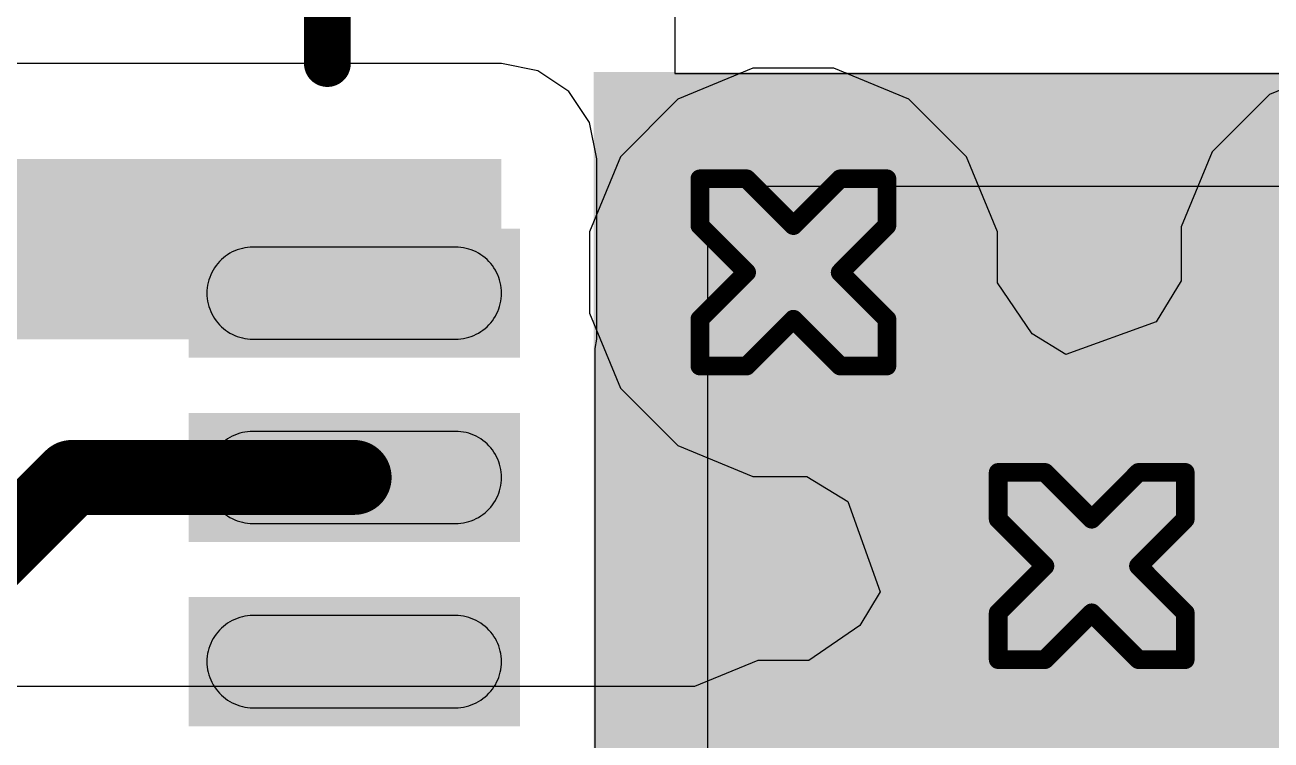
# Model space of a CAD drawing. Header units: inches. Extents: x -11 to 5379, y 0 to 5429.
# Drawn here: x 310.158 to 313.542, y 21.118 to 23.058 of the extents above; entities that cross this region are included whole.
import ezdxf

# ---------------------------------------------------------------- set-up
doc = ezdxf.new("R2010")
doc.units = ezdxf.units.IN
for name, color, linetype in [('Bottom Layer', 5, 'Continuous'), ('Drill Drawing', 1, 'Continuous'), ('GND', 16, 'Continuous'), ('PWR', 76, 'Continuous'), ('Top Layer', 1, 'Continuous'), ('Top Overlay', 2, 'Continuous'), ('Top Paste', 8, 'Continuous'), ('Top Solder', 216, 'Continuous'), ('Via Holes', 16, 'Continuous')]:
    doc.layers.add(name, color=color, linetype=linetype)

# ---------------------------------------------------------------- blocks, each defined once
blk = doc.blocks.new('16_WQFN__4_4__98')
at = {"layer": 'Top Layer'}
for points in [[(-1.3, 1.3), (1.3, 1.3), (1.3, -1.3), (-1.3, -1.3)], [(2.4, 0.3749), (2.4, 0.1249), (1.6, 0.1249), (1.6, 0.3749)], [(2.4, -0.1249), (2.4, -0.3749), (1.6, -0.3749), (1.6, -0.1249)], [(2.4, -0.6251), (2.4, -0.8751), (1.6, -0.8751), (1.6, -0.6251)]]:
    blk.add_hatch(color=1, dxfattribs=at).paths.add_polyline_path(points)
at = {"layer": 'Top Solder'}
for points in [[(-1.35, 1.35), (1.35, 1.35), (1.35, -1.35), (-1.35, -1.35)], [(2.45, 0.425), (2.45, 0.0749), (1.55, 0.0749), (1.55, 0.425)], [(2.45, -0.0749), (2.45, -0.425), (1.55, -0.425), (1.55, -0.0749)], [(2.45, -0.575), (2.45, -0.9251), (1.55, -0.9251), (1.55, -0.575)]]:
    blk.add_hatch(color=216, dxfattribs=at).paths.add_polyline_path(points)
at = {"layer": 'Top Overlay'}
blk.add_lwpolyline([(2.0729, -1.3732, 0.127, 0.127, 0), (2.0729, -2.073, 0.127, 0.127, 0)], format="xyseb", dxfattribs=at)
blk.add_lwpolyline([(2.0411, -1.3732, 0.0635, 0.0635, 1), (2.1046, -1.3732, 0.0635, 0.0635, 1)], format="xyseb", close=True, dxfattribs=at)
at = {"layer": 'Top Paste'}
for p, q in [((1.04, 1.04), (1.04, -1.04)), ((1.7033, 0.373), (1.6962, 0.3716)), ((1.7105, 0.3741), (1.7033, 0.373)), ((1.7177, 0.3748), (1.7105, 0.3741)), ((1.725, 0.375), (1.7177, 0.3748)), ((2.275, 0.375), (1.725, 0.375)), ((2.2822, 0.3748), (2.275, 0.375)), ((2.2895, 0.3741), (2.2822, 0.3748)), ((2.2967, 0.373), (2.2895, 0.3741)), ((2.3038, 0.3716), (2.2967, 0.373)), ((1.6392, 0.3409), (1.6341, 0.3357)), ((1.6446, 0.3457), (1.6392, 0.3409)), ((1.6503, 0.3502), (1.6446, 0.3457)), ((1.6563, 0.3544), (1.6503, 0.3502)), ((1.6625, 0.3582), (1.6563, 0.3544)), ((1.6689, 0.3616), (1.6625, 0.3582)), ((1.6755, 0.3647), (1.6689, 0.3616)), ((1.6822, 0.3674), (1.6755, 0.3647)), ((1.6891, 0.3697), (1.6822, 0.3674)), ((1.6962, 0.3716), (1.6891, 0.3697)), ((2.3108, 0.3697), (2.3038, 0.3716)), ((2.3177, 0.3674), (2.3108, 0.3697)), ((2.3245, 0.3647), (2.3177, 0.3674)), ((2.3311, 0.3616), (2.3245, 0.3647)), ((2.3375, 0.3582), (2.3311, 0.3616)), ((2.3437, 0.3544), (2.3375, 0.3582)), ((2.3496, 0.3502), (2.3437, 0.3544)), ((2.3553, 0.3457), (2.3496, 0.3502)), ((2.3608, 0.3409), (2.3553, 0.3457)), ((2.3659, 0.3357), (2.3608, 0.3409)), ((1.6133, 0.306), (1.6102, 0.2995)), ((1.6167, 0.3124), (1.6133, 0.306)), ((1.6205, 0.3186), (1.6167, 0.3124)), ((1.6247, 0.3246), (1.6205, 0.3186)), ((1.6292, 0.3303), (1.6247, 0.3246)), ((1.6341, 0.3357), (1.6292, 0.3303)), ((2.3707, 0.3303), (2.3659, 0.3357)), ((2.3753, 0.3246), (2.3707, 0.3303)), ((2.3794, 0.3186), (2.3753, 0.3246)), ((2.3833, 0.3124), (2.3794, 0.3186)), ((2.3867, 0.306), (2.3833, 0.3124)), ((2.3898, 0.2995), (2.3867, 0.306)), ((1.6019, 0.2717), (1.6008, 0.2644)), ((1.6033, 0.2788), (1.6019, 0.2717)), ((1.6052, 0.2858), (1.6033, 0.2788)), ((1.6075, 0.2927), (1.6052, 0.2858)), ((1.6102, 0.2995), (1.6075, 0.2927)), ((2.3925, 0.2927), (2.3898, 0.2995)), ((2.3947, 0.2858), (2.3925, 0.2927)), ((2.3966, 0.2788), (2.3947, 0.2858)), ((2.3981, 0.2717), (2.3966, 0.2788)), ((2.3992, 0.2644), (2.3981, 0.2717)), ((1.6002, 0.2572), (1.6, 0.2499)), ((1.6, 0.2499), (1.6002, 0.2427)), ((1.6008, 0.2644), (1.6002, 0.2572)), ((1.6002, 0.2427), (1.6008, 0.2354)), ((2.3998, 0.2572), (2.3992, 0.2644)), ((2.3992, 0.2354), (2.3998, 0.2427)), ((2.3998, 0.2572), (2.3998, 0.2572)), ((2.4, 0.2499), (2.3998, 0.2572)), ((2.3998, 0.2427), (2.4, 0.2499)), ((1.6008, 0.2354), (1.6019, 0.2282)), ((1.6019, 0.2282), (1.6033, 0.2211)), ((1.6033, 0.2211), (1.6052, 0.2141)), ((1.6052, 0.2141), (1.6075, 0.2072)), ((1.6075, 0.2072), (1.6102, 0.2004)), ((2.3898, 0.2004), (2.3925, 0.2072)), ((2.3925, 0.2072), (2.3947, 0.2141)), ((2.3947, 0.2141), (2.3966, 0.2211)), ((2.3966, 0.2211), (2.3981, 0.2282)), ((2.3981, 0.2282), (2.3992, 0.2354)), ((1.6102, 0.2004), (1.6133, 0.1938)), ((1.6133, 0.1938), (1.6167, 0.1874)), ((1.6167, 0.1874), (1.6205, 0.1812)), ((1.6205, 0.1812), (1.6247, 0.1753)), ((1.6247, 0.1753), (1.6292, 0.1696)), ((1.6292, 0.1696), (1.6341, 0.1641)), ((2.3659, 0.1641), (2.3707, 0.1696)), ((2.3707, 0.1696), (2.3753, 0.1753)), ((2.3753, 0.1753), (2.3794, 0.1812)), ((2.3794, 0.1812), (2.3833, 0.1874)), ((2.3833, 0.1874), (2.3867, 0.1938)), ((2.3867, 0.1938), (2.3898, 0.2004)), ((1.6341, 0.1641), (1.6392, 0.159)), ((1.6392, 0.159), (1.6446, 0.1542)), ((1.6446, 0.1542), (1.6503, 0.1497)), ((1.6503, 0.1497), (1.6563, 0.1455)), ((1.6563, 0.1455), (1.6625, 0.1417)), ((1.6625, 0.1417), (1.6689, 0.1382)), ((1.6689, 0.1382), (1.6755, 0.1352)), ((2.3245, 0.1352), (2.3311, 0.1382)), ((2.3311, 0.1382), (2.3375, 0.1417)), ((2.3375, 0.1417), (2.3437, 0.1455)), ((2.3437, 0.1455), (2.3496, 0.1497)), ((2.3496, 0.1497), (2.3553, 0.1542)), ((2.3553, 0.1542), (2.3608, 0.159)), ((2.3608, 0.159), (2.3659, 0.1641)), ((1.6755, 0.1352), (1.6822, 0.1325)), ((1.6822, 0.1325), (1.6891, 0.1302)), ((1.6891, 0.1302), (1.6962, 0.1283)), ((1.6962, 0.1283), (1.7033, 0.1268)), ((1.7033, 0.1268), (1.7105, 0.1258)), ((1.7105, 0.1258), (1.7177, 0.1251)), ((1.7177, 0.1251), (1.725, 0.1249)), ((1.725, 0.1249), (2.275, 0.1249)), ((2.275, 0.1249), (2.2822, 0.1251)), ((2.2822, 0.1251), (2.2895, 0.1258)), ((2.2895, 0.1258), (2.2967, 0.1268)), ((2.2967, 0.1268), (2.3038, 0.1283)), ((2.3038, 0.1283), (2.3108, 0.1302)), ((2.3108, 0.1302), (2.3177, 0.1325)), ((2.3177, 0.1325), (2.3245, 0.1352)), ((1.6755, -0.1352), (1.6689, -0.1382)), ((1.6822, -0.1325), (1.6755, -0.1352)), ((1.6891, -0.1302), (1.6822, -0.1325)), ((1.6962, -0.1283), (1.6891, -0.1302)), ((1.7033, -0.1268), (1.6962, -0.1283)), ((1.7105, -0.1258), (1.7033, -0.1268)), ((1.7177, -0.1251), (1.7105, -0.1258)), ((1.725, -0.1249), (1.7177, -0.1251)), ((2.275, -0.1249), (1.725, -0.1249)), ((2.2822, -0.1251), (2.275, -0.1249)), ((2.2895, -0.1258), (2.2822, -0.1251)), ((2.2967, -0.1268), (2.2895, -0.1258)), ((2.3038, -0.1283), (2.2967, -0.1268)), ((2.3108, -0.1302), (2.3038, -0.1283)), ((2.3177, -0.1325), (2.3108, -0.1302)), ((2.3245, -0.1352), (2.3177, -0.1325)), ((2.3311, -0.1382), (2.3245, -0.1352)), ((1.6341, -0.1641), (1.6292, -0.1696)), ((1.6392, -0.159), (1.6341, -0.1641)), ((1.6446, -0.1542), (1.6392, -0.159)), ((1.6503, -0.1497), (1.6446, -0.1542)), ((1.6563, -0.1455), (1.6503, -0.1497)), ((1.6625, -0.1417), (1.6563, -0.1455)), ((1.6689, -0.1382), (1.6625, -0.1417)), ((2.3375, -0.1417), (2.3311, -0.1382)), ((2.3437, -0.1455), (2.3375, -0.1417)), ((2.3496, -0.1497), (2.3437, -0.1455)), ((2.3553, -0.1542), (2.3496, -0.1497)), ((2.3608, -0.159), (2.3553, -0.1542)), ((2.3659, -0.1641), (2.3608, -0.159)), ((2.3707, -0.1696), (2.3659, -0.1641)), ((1.6102, -0.2004), (1.6075, -0.2072)), ((1.6133, -0.1938), (1.6102, -0.2004)), ((1.6167, -0.1874), (1.6133, -0.1938)), ((1.6205, -0.1812), (1.6167, -0.1874)), ((1.6247, -0.1753), (1.6205, -0.1812)), ((1.6292, -0.1696), (1.6247, -0.1753)), ((2.3753, -0.1753), (2.3707, -0.1696)), ((2.3794, -0.1812), (2.3753, -0.1753)), ((2.3833, -0.1874), (2.3794, -0.1812)), ((2.3867, -0.1938), (2.3833, -0.1874)), ((2.3898, -0.2004), (2.3867, -0.1938)), ((2.3925, -0.2072), (2.3898, -0.2004)), ((1.6008, -0.2354), (1.6002, -0.2427)), ((1.6019, -0.2282), (1.6008, -0.2354)), ((1.6033, -0.2211), (1.6019, -0.2282)), ((1.6052, -0.2141), (1.6033, -0.2211)), ((1.6075, -0.2072), (1.6052, -0.2141)), ((2.3947, -0.2141), (2.3925, -0.2072)), ((2.3966, -0.2211), (2.3947, -0.2141)), ((2.3981, -0.2282), (2.3966, -0.2211)), ((2.3992, -0.2354), (2.3981, -0.2282)), ((2.3998, -0.2427), (2.3992, -0.2354)), ((1.6002, -0.2427), (1.6, -0.2499)), ((1.6, -0.2499), (1.6002, -0.2572)), ((1.6002, -0.2572), (1.6008, -0.2644)), ((1.6008, -0.2644), (1.6019, -0.2717)), ((2.3981, -0.2717), (2.3992, -0.2644)), ((2.3992, -0.2644), (2.3998, -0.2572)), ((2.3998, -0.2427), (2.3998, -0.2427)), ((2.4, -0.2499), (2.3998, -0.2427)), ((2.3998, -0.2572), (2.4, -0.2499)), ((1.6019, -0.2717), (1.6033, -0.2788)), ((1.6033, -0.2788), (1.6052, -0.2858)), ((1.6052, -0.2858), (1.6075, -0.2927)), ((1.6075, -0.2927), (1.6102, -0.2995)), ((1.6102, -0.2995), (1.6133, -0.306)), ((2.3867, -0.306), (2.3898, -0.2995)), ((2.3898, -0.2995), (2.3925, -0.2927)), ((2.3925, -0.2927), (2.3947, -0.2858)), ((2.3947, -0.2858), (2.3966, -0.2788)), ((2.3966, -0.2788), (2.3981, -0.2717)), ((1.6133, -0.306), (1.6167, -0.3124)), ((1.6167, -0.3124), (1.6205, -0.3186)), ((1.6205, -0.3186), (1.6247, -0.3246)), ((1.6247, -0.3246), (1.6292, -0.3303)), ((1.6292, -0.3303), (1.6341, -0.3357)), ((1.6341, -0.3357), (1.6392, -0.3409)), ((2.3608, -0.3409), (2.3659, -0.3357)), ((2.3659, -0.3357), (2.3707, -0.3303)), ((2.3707, -0.3303), (2.3753, -0.3246)), ((2.3753, -0.3246), (2.3794, -0.3186)), ((2.3794, -0.3186), (2.3833, -0.3124)), ((2.3833, -0.3124), (2.3867, -0.306)), ((1.6392, -0.3409), (1.6446, -0.3457)), ((1.6446, -0.3457), (1.6503, -0.3502)), ((1.6503, -0.3502), (1.6563, -0.3544)), ((1.6563, -0.3544), (1.6625, -0.3582)), ((1.6625, -0.3582), (1.6689, -0.3616)), ((1.6689, -0.3616), (1.6755, -0.3647)), ((1.6755, -0.3647), (1.6822, -0.3674)), ((1.6822, -0.3674), (1.6891, -0.3697)), ((1.6891, -0.3697), (1.6962, -0.3716)), ((1.6962, -0.3716), (1.7033, -0.373)), ((2.2967, -0.373), (2.3038, -0.3716)), ((2.3038, -0.3716), (2.3108, -0.3697)), ((2.3108, -0.3697), (2.3177, -0.3674)), ((2.3177, -0.3674), (2.3245, -0.3647)), ((2.3245, -0.3647), (2.3311, -0.3616)), ((2.3311, -0.3616), (2.3375, -0.3582)), ((2.3375, -0.3582), (2.3437, -0.3544)), ((2.3437, -0.3544), (2.3496, -0.3502)), ((2.3496, -0.3502), (2.3553, -0.3457)), ((2.3553, -0.3457), (2.3608, -0.3409)), ((1.7033, -0.373), (1.7105, -0.3741)), ((1.7105, -0.3741), (1.7177, -0.3748)), ((1.7177, -0.3748), (1.725, -0.375)), ((1.725, -0.375), (2.275, -0.375)), ((2.275, -0.375), (2.2822, -0.3748)), ((2.2822, -0.3748), (2.2895, -0.3741)), ((2.2895, -0.3741), (2.2967, -0.373)), ((1.6625, -0.6418), (1.6563, -0.6456)), ((1.6689, -0.6384), (1.6625, -0.6418)), ((1.6755, -0.6353), (1.6689, -0.6384)), ((1.6822, -0.6326), (1.6755, -0.6353)), ((1.6891, -0.6303), (1.6822, -0.6326)), ((1.6962, -0.6284), (1.6891, -0.6303)), ((1.7033, -0.6269), (1.6962, -0.6284)), ((1.7105, -0.6259), (1.7033, -0.6269)), ((1.7177, -0.6252), (1.7105, -0.6259)), ((1.725, -0.625), (1.7177, -0.6252)), ((2.275, -0.625), (1.725, -0.625)), ((2.2822, -0.6252), (2.275, -0.625)), ((2.2895, -0.6259), (2.2822, -0.6252)), ((2.2967, -0.6269), (2.2895, -0.6259)), ((2.3038, -0.6284), (2.2967, -0.6269)), ((2.3108, -0.6303), (2.3038, -0.6284)), ((2.3177, -0.6326), (2.3108, -0.6303)), ((2.3245, -0.6353), (2.3177, -0.6326)), ((2.3311, -0.6384), (2.3245, -0.6353)), ((2.3375, -0.6418), (2.3311, -0.6384)), ((2.3437, -0.6456), (2.3375, -0.6418)), ((1.6247, -0.6754), (1.6205, -0.6814)), ((1.6292, -0.6697), (1.6247, -0.6754)), ((1.6341, -0.6643), (1.6292, -0.6697)), ((1.6392, -0.6591), (1.6341, -0.6643)), ((1.6446, -0.6543), (1.6392, -0.6591)), ((1.6503, -0.6498), (1.6446, -0.6543)), ((1.6563, -0.6456), (1.6503, -0.6498)), ((2.3496, -0.6498), (2.3437, -0.6456)), ((2.3553, -0.6543), (2.3496, -0.6498)), ((2.3608, -0.6591), (2.3553, -0.6543)), ((2.3659, -0.6643), (2.3608, -0.6591)), ((2.3707, -0.6697), (2.3659, -0.6643)), ((2.3753, -0.6754), (2.3707, -0.6697)), ((2.3794, -0.6814), (2.3753, -0.6754)), ((1.6075, -0.7073), (1.6052, -0.7142)), ((1.6102, -0.7005), (1.6075, -0.7073)), ((1.6133, -0.694), (1.6102, -0.7005)), ((1.6167, -0.6876), (1.6133, -0.694)), ((1.6205, -0.6814), (1.6167, -0.6876)), ((2.3833, -0.6876), (2.3794, -0.6814)), ((2.3867, -0.694), (2.3833, -0.6876)), ((2.3898, -0.7005), (2.3867, -0.694)), ((2.3925, -0.7073), (2.3898, -0.7005)), ((2.3947, -0.7142), (2.3925, -0.7073)), ((1.6002, -0.7428), (1.6, -0.7501)), ((1.6008, -0.7356), (1.6002, -0.7428)), ((1.6019, -0.7283), (1.6008, -0.7356)), ((1.6033, -0.7212), (1.6019, -0.7283)), ((1.6052, -0.7142), (1.6033, -0.7212)), ((2.3966, -0.7212), (2.3947, -0.7142)), ((2.3981, -0.7283), (2.3966, -0.7212)), ((2.3992, -0.7356), (2.3981, -0.7283)), ((2.3998, -0.7428), (2.3992, -0.7356)), ((2.3998, -0.7428), (2.3998, -0.7428)), ((2.4, -0.7501), (2.3998, -0.7428)), ((1.6, -0.7501), (1.6002, -0.7573)), ((1.6002, -0.7573), (1.6008, -0.7646)), ((1.6008, -0.7646), (1.6019, -0.7718)), ((1.6019, -0.7718), (1.6033, -0.7789)), ((2.3966, -0.7789), (2.3981, -0.7718)), ((2.3981, -0.7718), (2.3992, -0.7646)), ((2.3992, -0.7646), (2.3998, -0.7573)), ((2.3998, -0.7573), (2.4, -0.7501)), ((1.6033, -0.7789), (1.6052, -0.7859)), ((1.6052, -0.7859), (1.6075, -0.7928)), ((1.6075, -0.7928), (1.6102, -0.7996)), ((1.6102, -0.7996), (1.6133, -0.8062)), ((1.6133, -0.8062), (1.6167, -0.8126)), ((2.3833, -0.8126), (2.3867, -0.8062)), ((2.3867, -0.8062), (2.3898, -0.7996)), ((2.3898, -0.7996), (2.3925, -0.7928)), ((2.3925, -0.7928), (2.3947, -0.7859)), ((2.3947, -0.7859), (2.3966, -0.7789)), ((1.6167, -0.8126), (1.6205, -0.8188)), ((1.6205, -0.8188), (1.6247, -0.8247)), ((1.6247, -0.8247), (1.6292, -0.8304)), ((1.6292, -0.8304), (1.6341, -0.8359)), ((1.6341, -0.8359), (1.6392, -0.841)), ((1.6392, -0.841), (1.6446, -0.8458)), ((1.6446, -0.8458), (1.6503, -0.8503)), ((2.3496, -0.8503), (2.3553, -0.8458)), ((2.3553, -0.8458), (2.3608, -0.841)), ((2.3608, -0.841), (2.3659, -0.8359)), ((2.3659, -0.8359), (2.3707, -0.8304)), ((2.3707, -0.8304), (2.3753, -0.8247)), ((2.3753, -0.8247), (2.3794, -0.8188)), ((2.3794, -0.8188), (2.3833, -0.8126)), ((1.6503, -0.8503), (1.6563, -0.8545)), ((1.6563, -0.8545), (1.6625, -0.8583)), ((1.6625, -0.8583), (1.6689, -0.8618)), ((1.6689, -0.8618), (1.6755, -0.8648)), ((1.6755, -0.8648), (1.6822, -0.8675)), ((1.6822, -0.8675), (1.6891, -0.8698)), ((1.6891, -0.8698), (1.6962, -0.8717)), ((1.6962, -0.8717), (1.7033, -0.8732)), ((1.7033, -0.8732), (1.7105, -0.8742)), ((1.7105, -0.8742), (1.7177, -0.8749)), ((1.7177, -0.8749), (1.725, -0.8751)), ((1.725, -0.8751), (2.275, -0.8751)), ((2.275, -0.8751), (2.2822, -0.8749)), ((2.2822, -0.8749), (2.2895, -0.8742)), ((2.2895, -0.8742), (2.2967, -0.8732)), ((2.2967, -0.8732), (2.3038, -0.8717)), ((2.3038, -0.8717), (2.3108, -0.8698)), ((2.3108, -0.8698), (2.3177, -0.8675)), ((2.3177, -0.8675), (2.3245, -0.8648)), ((2.3245, -0.8648), (2.3311, -0.8618)), ((2.3311, -0.8618), (2.3375, -0.8583)), ((2.3375, -0.8583), (2.3437, -0.8545)), ((2.3437, -0.8545), (2.3496, -0.8503)), ((1.04, -1.04), (-1.04, -1.04))]:
    blk.add_line(p, q, dxfattribs=at)

msp = doc.modelspace()

# ---------------------------------------------------------------- hatches: boundary and pattern name
at = {"layer": 'Bottom Layer'}
h = msp.add_hatch(color=5, dxfattribs=at)
edge = h.paths.add_edge_path()
edge.add_arc((312.2449, 22.3868), 0.3, 0, 360)
h = msp.add_hatch(color=5, dxfattribs=at)
edge = h.paths.add_edge_path()
edge.add_arc((313.055, 21.59), 0.3, 0, 360)
at = {"layer": 'GND'}
h = msp.add_hatch(color=16, dxfattribs=at)
edge = h.paths.add_edge_path()
edge.add_arc((312.2449, 22.3868), 0.3, 0, 360)
h = msp.add_hatch(color=16, dxfattribs=at)
edge = h.paths.add_edge_path()
edge.add_arc((313.055, 21.59), 0.3, 0, 360)
at = {"layer": 'PWR'}
h = msp.add_hatch(color=76, dxfattribs=at)
edge = h.paths.add_edge_path()
edge.add_arc((312.2449, 22.3868), 0.3, 0, 360)
h = msp.add_hatch(color=76, dxfattribs=at)
edge = h.paths.add_edge_path()
edge.add_arc((313.055, 21.59), 0.3, 0, 360)
at = {"layer": 'Top Layer'}
for points in [[(307.5023, 22.2055), (311.4522, 22.2055), (311.4522, 22.6947), (307.5023, 22.6947)], [(313.4131, 20.9691), (315.4522, 20.9691), (315.4522, 21.4555), (313.4131, 21.4555)]]:
    msp.add_hatch(color=1, dxfattribs=at).paths.add_polyline_path(points)
h = msp.add_hatch(color=1, dxfattribs=at)
edge = h.paths.add_edge_path()
edge.add_arc((312.2449, 22.3868), 0.3, 0, 360)
h = msp.add_hatch(color=1, dxfattribs=at)
edge = h.paths.add_edge_path()
edge.add_arc((313.055, 21.59), 0.3, 0, 360)
at = {"layer": 'Via Holes'}
h = msp.add_hatch(color=7, dxfattribs=at)
edge = h.paths.add_edge_path()
edge.add_arc((312.2449, 22.3868), 0.15, 0, 360)
h = msp.add_hatch(color=7, dxfattribs=at)
edge = h.paths.add_edge_path()
edge.add_arc((313.055, 21.59), 0.15, 0, 360)

# ---------------------------------------------------------------- linework, layer by layer
at = {"layer": 'Drill Drawing'}
for points in [[(311.9909, 22.5138, 0.0508, 0.0508, 0), (311.9909, 22.6408, 0.0508, 0.0508, 0)], [(311.9909, 22.6408, 0.0508, 0.0508, 0), (312.1179, 22.6408, 0.0508, 0.0508, 0)], [(312.1179, 22.6408, 0.0508, 0.0508, 0), (312.2449, 22.5138, 0.0508, 0.0508, 0)], [(312.2449, 22.5138, 0.0508, 0.0508, 0), (312.3719, 22.6408, 0.0508, 0.0508, 0)], [(312.3719, 22.6408, 0.0508, 0.0508, 0), (312.4989, 22.6408, 0.0508, 0.0508, 0)], [(312.4989, 22.5138, 0.0508, 0.0508, 0), (312.4989, 22.6408, 0.0508, 0.0508, 0)], [(311.9909, 22.5138, 0.0508, 0.0508, 0), (312.1179, 22.3868, 0.0508, 0.0508, 0)], [(312.3719, 22.3868, 0.0508, 0.0508, 0), (312.4989, 22.5138, 0.0508, 0.0508, 0)], [(311.9909, 22.2598, 0.0508, 0.0508, 0), (312.1179, 22.3868, 0.0508, 0.0508, 0)], [(312.3719, 22.3868, 0.0508, 0.0508, 0), (312.4989, 22.2598, 0.0508, 0.0508, 0)], [(311.9909, 22.1328, 0.0508, 0.0508, 0), (311.9909, 22.2598, 0.0508, 0.0508, 0)], [(312.1179, 22.1328, 0.0508, 0.0508, 0), (312.2449, 22.2598, 0.0508, 0.0508, 0)], [(312.2449, 22.2598, 0.0508, 0.0508, 0), (312.3719, 22.1328, 0.0508, 0.0508, 0)], [(312.4989, 22.1328, 0.0508, 0.0508, 0), (312.4989, 22.2598, 0.0508, 0.0508, 0)], [(311.9909, 22.1328, 0.0508, 0.0508, 0), (312.1179, 22.1328, 0.0508, 0.0508, 0)], [(312.3719, 22.1328, 0.0508, 0.0508, 0), (312.4989, 22.1328, 0.0508, 0.0508, 0)], [(312.801, 21.717, 0.0508, 0.0508, 0), (312.801, 21.844, 0.0508, 0.0508, 0)], [(312.801, 21.844, 0.0508, 0.0508, 0), (312.928, 21.844, 0.0508, 0.0508, 0)], [(312.928, 21.844, 0.0508, 0.0508, 0), (313.055, 21.717, 0.0508, 0.0508, 0)], [(313.055, 21.717, 0.0508, 0.0508, 0), (313.182, 21.844, 0.0508, 0.0508, 0)], [(313.182, 21.844, 0.0508, 0.0508, 0), (313.309, 21.844, 0.0508, 0.0508, 0)], [(313.309, 21.717, 0.0508, 0.0508, 0), (313.309, 21.844, 0.0508, 0.0508, 0)], [(312.801, 21.717, 0.0508, 0.0508, 0), (312.928, 21.59, 0.0508, 0.0508, 0)], [(313.182, 21.59, 0.0508, 0.0508, 0), (313.309, 21.717, 0.0508, 0.0508, 0)], [(312.801, 21.463, 0.0508, 0.0508, 0), (312.928, 21.59, 0.0508, 0.0508, 0)], [(313.182, 21.59, 0.0508, 0.0508, 0), (313.309, 21.463, 0.0508, 0.0508, 0)], [(312.801, 21.336, 0.0508, 0.0508, 0), (312.801, 21.463, 0.0508, 0.0508, 0)], [(312.928, 21.336, 0.0508, 0.0508, 0), (313.055, 21.463, 0.0508, 0.0508, 0)], [(313.055, 21.463, 0.0508, 0.0508, 0), (313.182, 21.336, 0.0508, 0.0508, 0)], [(313.309, 21.336, 0.0508, 0.0508, 0), (313.309, 21.463, 0.0508, 0.0508, 0)], [(312.801, 21.336, 0.0508, 0.0508, 0), (312.928, 21.336, 0.0508, 0.0508, 0)], [(313.182, 21.336, 0.0508, 0.0508, 0), (313.309, 21.336, 0.0508, 0.0508, 0)]]:
    msp.add_lwpolyline(points, format="xyseb", dxfattribs=at)
for points in [[(311.9782, 22.6408, 0.0254, 0.0254, 1), (312.0036, 22.6408, 0.0254, 0.0254, 1)], [(311.9782, 22.6408, 0.0254, 0.0254, 1), (312.0036, 22.6408, 0.0254, 0.0254, 1)], [(312.1052, 22.6408, 0.0254, 0.0254, 1), (312.1306, 22.6408, 0.0254, 0.0254, 1)], [(312.1052, 22.6408, 0.0254, 0.0254, 1), (312.1306, 22.6408, 0.0254, 0.0254, 1)], [(312.3592, 22.6408, 0.0254, 0.0254, 1), (312.3846, 22.6408, 0.0254, 0.0254, 1)], [(312.3592, 22.6408, 0.0254, 0.0254, 1), (312.3846, 22.6408, 0.0254, 0.0254, 1)], [(312.4862, 22.6408, 0.0254, 0.0254, 1), (312.5116, 22.6408, 0.0254, 0.0254, 1)], [(312.4862, 22.6408, 0.0254, 0.0254, 1), (312.5116, 22.6408, 0.0254, 0.0254, 1)], [(311.9782, 22.5138, 0.0254, 0.0254, 1), (312.0036, 22.5138, 0.0254, 0.0254, 1)], [(311.9782, 22.5138, 0.0254, 0.0254, 1), (312.0036, 22.5138, 0.0254, 0.0254, 1)], [(312.2322, 22.5138, 0.0254, 0.0254, 1), (312.2576, 22.5138, 0.0254, 0.0254, 1)], [(312.2322, 22.5138, 0.0254, 0.0254, 1), (312.2576, 22.5138, 0.0254, 0.0254, 1)], [(312.4862, 22.5138, 0.0254, 0.0254, 1), (312.5116, 22.5138, 0.0254, 0.0254, 1)], [(312.4862, 22.5138, 0.0254, 0.0254, 1), (312.5116, 22.5138, 0.0254, 0.0254, 1)], [(312.1052, 22.3868, 0.0254, 0.0254, 1), (312.1306, 22.3868, 0.0254, 0.0254, 1)], [(312.1052, 22.3868, 0.0254, 0.0254, 1), (312.1306, 22.3868, 0.0254, 0.0254, 1)], [(312.3592, 22.3868, 0.0254, 0.0254, 1), (312.3846, 22.3868, 0.0254, 0.0254, 1)], [(312.3592, 22.3868, 0.0254, 0.0254, 1), (312.3846, 22.3868, 0.0254, 0.0254, 1)], [(311.9782, 22.2598, 0.0254, 0.0254, 1), (312.0036, 22.2598, 0.0254, 0.0254, 1)], [(311.9782, 22.2598, 0.0254, 0.0254, 1), (312.0036, 22.2598, 0.0254, 0.0254, 1)], [(312.2322, 22.2598, 0.0254, 0.0254, 1), (312.2576, 22.2598, 0.0254, 0.0254, 1)], [(312.2322, 22.2598, 0.0254, 0.0254, 1), (312.2576, 22.2598, 0.0254, 0.0254, 1)], [(312.4862, 22.2598, 0.0254, 0.0254, 1), (312.5116, 22.2598, 0.0254, 0.0254, 1)], [(312.4862, 22.2598, 0.0254, 0.0254, 1), (312.5116, 22.2598, 0.0254, 0.0254, 1)], [(311.9782, 22.1328, 0.0254, 0.0254, 1), (312.0036, 22.1328, 0.0254, 0.0254, 1)], [(311.9782, 22.1328, 0.0254, 0.0254, 1), (312.0036, 22.1328, 0.0254, 0.0254, 1)], [(312.1052, 22.1328, 0.0254, 0.0254, 1), (312.1306, 22.1328, 0.0254, 0.0254, 1)], [(312.1052, 22.1328, 0.0254, 0.0254, 1), (312.1306, 22.1328, 0.0254, 0.0254, 1)], [(312.3592, 22.1328, 0.0254, 0.0254, 1), (312.3846, 22.1328, 0.0254, 0.0254, 1)], [(312.3592, 22.1328, 0.0254, 0.0254, 1), (312.3846, 22.1328, 0.0254, 0.0254, 1)], [(312.4862, 22.1328, 0.0254, 0.0254, 1), (312.5116, 22.1328, 0.0254, 0.0254, 1)], [(312.4862, 22.1328, 0.0254, 0.0254, 1), (312.5116, 22.1328, 0.0254, 0.0254, 1)], [(312.7883, 21.844, 0.0254, 0.0254, 1), (312.8137, 21.844, 0.0254, 0.0254, 1)], [(312.7883, 21.844, 0.0254, 0.0254, 1), (312.8137, 21.844, 0.0254, 0.0254, 1)], [(312.9153, 21.844, 0.0254, 0.0254, 1), (312.9407, 21.844, 0.0254, 0.0254, 1)], [(312.9153, 21.844, 0.0254, 0.0254, 1), (312.9407, 21.844, 0.0254, 0.0254, 1)], [(313.1693, 21.844, 0.0254, 0.0254, 1), (313.1947, 21.844, 0.0254, 0.0254, 1)], [(313.1693, 21.844, 0.0254, 0.0254, 1), (313.1947, 21.844, 0.0254, 0.0254, 1)], [(313.2963, 21.844, 0.0254, 0.0254, 1), (313.3217, 21.844, 0.0254, 0.0254, 1)], [(313.2963, 21.844, 0.0254, 0.0254, 1), (313.3217, 21.844, 0.0254, 0.0254, 1)], [(312.7883, 21.717, 0.0254, 0.0254, 1), (312.8137, 21.717, 0.0254, 0.0254, 1)], [(312.7883, 21.717, 0.0254, 0.0254, 1), (312.8137, 21.717, 0.0254, 0.0254, 1)], [(313.0423, 21.717, 0.0254, 0.0254, 1), (313.0677, 21.717, 0.0254, 0.0254, 1)], [(313.0423, 21.717, 0.0254, 0.0254, 1), (313.0677, 21.717, 0.0254, 0.0254, 1)], [(313.2963, 21.717, 0.0254, 0.0254, 1), (313.3217, 21.717, 0.0254, 0.0254, 1)], [(313.2963, 21.717, 0.0254, 0.0254, 1), (313.3217, 21.717, 0.0254, 0.0254, 1)], [(312.9153, 21.59, 0.0254, 0.0254, 1), (312.9407, 21.59, 0.0254, 0.0254, 1)], [(312.9153, 21.59, 0.0254, 0.0254, 1), (312.9407, 21.59, 0.0254, 0.0254, 1)], [(313.1693, 21.59, 0.0254, 0.0254, 1), (313.1947, 21.59, 0.0254, 0.0254, 1)], [(313.1693, 21.59, 0.0254, 0.0254, 1), (313.1947, 21.59, 0.0254, 0.0254, 1)], [(312.7883, 21.463, 0.0254, 0.0254, 1), (312.8137, 21.463, 0.0254, 0.0254, 1)], [(312.7883, 21.463, 0.0254, 0.0254, 1), (312.8137, 21.463, 0.0254, 0.0254, 1)], [(313.0423, 21.463, 0.0254, 0.0254, 1), (313.0677, 21.463, 0.0254, 0.0254, 1)], [(313.0423, 21.463, 0.0254, 0.0254, 1), (313.0677, 21.463, 0.0254, 0.0254, 1)], [(313.2963, 21.463, 0.0254, 0.0254, 1), (313.3217, 21.463, 0.0254, 0.0254, 1)], [(313.2963, 21.463, 0.0254, 0.0254, 1), (313.3217, 21.463, 0.0254, 0.0254, 1)], [(312.7883, 21.336, 0.0254, 0.0254, 1), (312.8137, 21.336, 0.0254, 0.0254, 1)], [(312.7883, 21.336, 0.0254, 0.0254, 1), (312.8137, 21.336, 0.0254, 0.0254, 1)], [(312.9153, 21.336, 0.0254, 0.0254, 1), (312.9407, 21.336, 0.0254, 0.0254, 1)], [(312.9153, 21.336, 0.0254, 0.0254, 1), (312.9407, 21.336, 0.0254, 0.0254, 1)], [(313.1693, 21.336, 0.0254, 0.0254, 1), (313.1947, 21.336, 0.0254, 0.0254, 1)], [(313.1693, 21.336, 0.0254, 0.0254, 1), (313.1947, 21.336, 0.0254, 0.0254, 1)], [(313.2963, 21.336, 0.0254, 0.0254, 1), (313.3217, 21.336, 0.0254, 0.0254, 1)], [(313.2963, 21.336, 0.0254, 0.0254, 1), (313.3217, 21.336, 0.0254, 0.0254, 1)]]:
    msp.add_lwpolyline(points, format="xyseb", close=True, dxfattribs=at)
at = {"layer": 'PWR'}
for p, q in [((313.7416, 22.9541), (313.538, 22.8698)), ((312.1347, 22.9408), (311.9311, 22.8565)), ((312.3551, 22.9408), (312.1347, 22.9408)), ((312.5587, 22.8565), (312.3551, 22.9408)), ((311.9311, 22.8565), (311.7752, 22.7006)), ((312.7146, 22.7006), (312.5587, 22.8565)), ((313.538, 22.8698), (313.3822, 22.7139)), ((313.3822, 22.7139), (313.2978, 22.5103)), ((311.7752, 22.7006), (311.6909, 22.497)), ((312.7989, 22.497), (312.7146, 22.7006)), ((313.2978, 22.5103), (313.2978, 22.364)), ((311.6909, 22.497), (311.6909, 22.2766)), ((312.7989, 22.3585), (312.7989, 22.497)), ((312.8933, 22.2197), (312.7989, 22.3585)), ((313.2978, 22.364), (313.2305, 22.2524)), ((311.6909, 22.2766), (311.7752, 22.073)), ((313.2305, 22.2524), (312.9851, 22.1644)), ((312.9851, 22.1644), (312.8933, 22.2197)), ((311.7752, 22.073), (311.9311, 21.9172)), ((311.9311, 21.9172), (312.1347, 21.8328)), ((312.1347, 21.8328), (312.281, 21.8328)), ((312.281, 21.8328), (312.3926, 21.7655)), ((312.3926, 21.7655), (312.4806, 21.5201)), ((312.4806, 21.5201), (312.4253, 21.4283)), ((312.4253, 21.4283), (312.2865, 21.3339)), ((312.148, 21.3339), (311.9764, 21.2628)), ((312.2865, 21.3339), (312.148, 21.3339)), ((311.9764, 21.2628), (307.7738, 21.2628))]:
    msp.add_line(p, q, dxfattribs=at)
at = {"layer": 'Top Layer'}
for p, q in [((311.9231, 23.1114), (311.9231, 22.9264)), ((311.4522, 22.9537), (307.9871, 22.9537)), ((311.5513, 22.934), (311.4522, 22.9537)), ((311.6353, 22.8778), (311.5513, 22.934)), ((311.9231, 22.9264), (314.1812, 22.9264)), ((311.6914, 22.7938), (311.6353, 22.8778)), ((311.7111, 22.6947), (311.6914, 22.7938)), ((311.7111, 22.2055), (311.7111, 22.6947)), ((311.7062, 22.1805), (311.7111, 22.2055)), ((311.7062, 20.9515), (311.7062, 22.1805))]:
    msp.add_line(p, q, dxfattribs=at)
for points in [[(309.4962, 21.0414, 0.2032, 0.2032, 0), (310.2851, 21.8304, 0.2032, 0.2032, 0)], [(310.2851, 21.8304, 0.2032, 0.2032, 0), (311.0522, 21.8304, 0.2032, 0.2032, 0)]]:
    msp.add_lwpolyline(points, format="xyseb", dxfattribs=at)
for points in [[(310.2343, 21.8304, 0.1016, 0.1016, 1), (310.3359, 21.8304, 0.1016, 0.1016, 1)], [(310.2343, 21.8304, 0.1016, 0.1016, 1), (310.3359, 21.8304, 0.1016, 0.1016, 1)], [(311.0014, 21.8304, 0.1016, 0.1016, 1), (311.103, 21.8304, 0.1016, 0.1016, 1)]]:
    msp.add_lwpolyline(points, format="xyseb", close=True, dxfattribs=at)

# ---------------------------------------------------------------- block references
at = {"rotation": 180}
msp.add_blockref('16_WQFN__4_4__98', (313.0522, 21.5804), dxfattribs=at)

doc.saveas('drawing.dxf')
